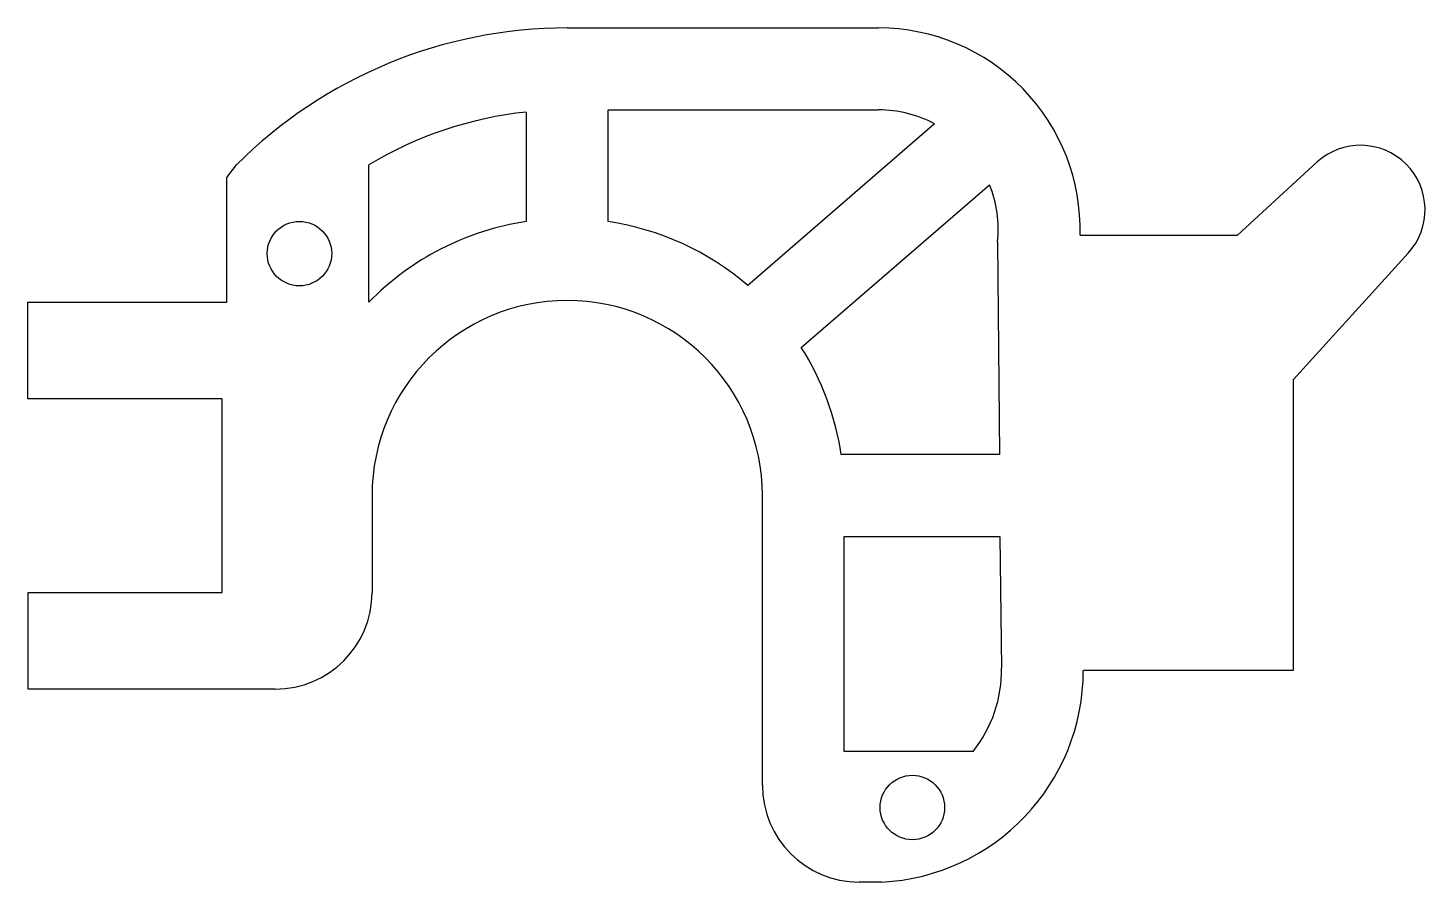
# Model space of a CAD drawing. Extents: x 1 to 44.3, y 188.6 to 215.1.
import ezdxf

# ---------------------------------------------------------------- set-up
doc = ezdxf.new("R2010")
doc.units = 0
doc.layers.get('0').update_dxf_attribs({"linetype": 'CONTINUOUS'})

msp = doc.modelspace()

# ---------------------------------------------------------------- linework, layer by layer
at = {"color": 7, "linetype": 'CONTINUOUS'}
for p, q in [((17.752, 215.07), (27.402, 215.07)), ((16.482, 212.462), (16.482, 209.065)), ((19.022, 212.53), (27.402, 212.53)), ((19.022, 209.065), (19.022, 212.53)), ((29.141, 212.097), (23.347, 207.087)), ((7.199, 210.433), (7.499, 210.823)), ((11.605, 206.57), (11.605, 210.829)), ((38.532, 208.646), (40.993, 210.904)), ((7.199, 206.57), (7.199, 210.433)), ((25.009, 205.166), (30.843, 210.21)), ((31.093, 208.426), (31.155, 201.84)), ((33.652, 208.646), (38.532, 208.646)), ((43.824, 208.084), (40.252, 204.162)), ((1.033, 203.57), (1.033, 206.57)), ((1.033, 206.57), (7.199, 206.57)), ((40.252, 204.162), (40.252, 195.152)), ((7.052, 203.57), (1.033, 203.57)), ((7.052, 197.57), (7.052, 203.57)), ((31.155, 201.84), (26.247, 201.84)), ((11.702, 200.57), (11.702, 197.57)), ((23.802, 191.588), (23.802, 200.57)), ((26.342, 199.3), (31.167, 199.3)), ((26.342, 192.64), (26.342, 199.3)), ((31.167, 199.3), (31.217, 195.223)), ((1.038, 194.57), (1.038, 197.57)), ((1.038, 197.57), (7.052, 197.57)), ((40.252, 195.152), (33.752, 195.152)), ((8.702, 194.57), (1.038, 194.57)), ((30.334, 192.64), (26.342, 192.64)), ((27.502, 188.588), (26.802, 188.588))]:
    msp.add_line(p, q, dxfattribs=at)
for centre in [(9.45, 208.073), (28.452, 190.899)]:
    msp.add_circle(centre, 1, dxfattribs=at)
for centre, radius, start, end in [((17.752, 200.57), 14.5, 90, 135), ((27.402, 208.817), 6.252, 358.429, 90), ((17.752, 200.57), 11.96, 96.0956, 120.9293), ((27.402, 208.817), 3.712, 62.0565, 90), ((42.346, 209.431), 2, 317.6723, 132.5406), ((27.402, 208.817), 3.712, 353.9493, 22.0374), ((17.752, 200.57), 8.59, 98.5021, 135.6943), ((17.752, 200.57), 8.59, 49.3511, 81.4979), ((17.752, 200.57), 6.05, 0, 180), ((17.752, 200.57), 8.59, 8.5021, 32.3468), ((8.702, 197.57), 3, 270, 0), ((27.18, 195.151), 6.571, 272.8036, 0.0006), ((27.185, 195.16), 4.033, 321.3344, 0.9027), ((26.802, 191.588), 3, 180, 270)]:
    msp.add_arc(centre, radius, start, end, dxfattribs=at)

doc.saveas('drawing.dxf')
